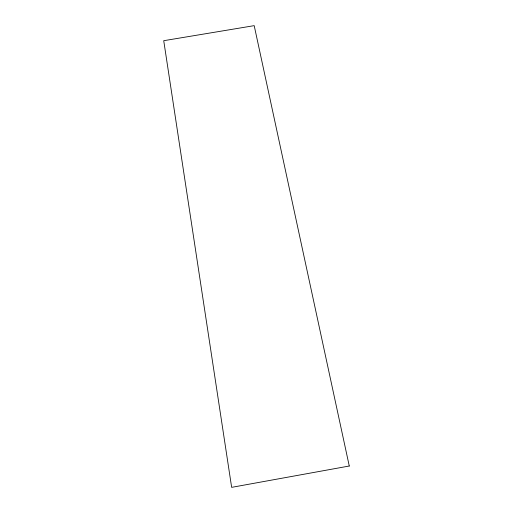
<?xml version="1.0" encoding="UTF-8"?>
<svg xmlns="http://www.w3.org/2000/svg" width="513" height="513" viewBox="0 0 513 513"><rect width="100%" height="100%" fill="white"/><g stroke="black" fill="none" stroke-linecap="round" stroke-linejoin="round"><path stroke-width="0.77" d="M349.27 466.016L231.645 487.35L163.73 40.7L254.198 25.65L349.27 466.016"/></g></svg>
